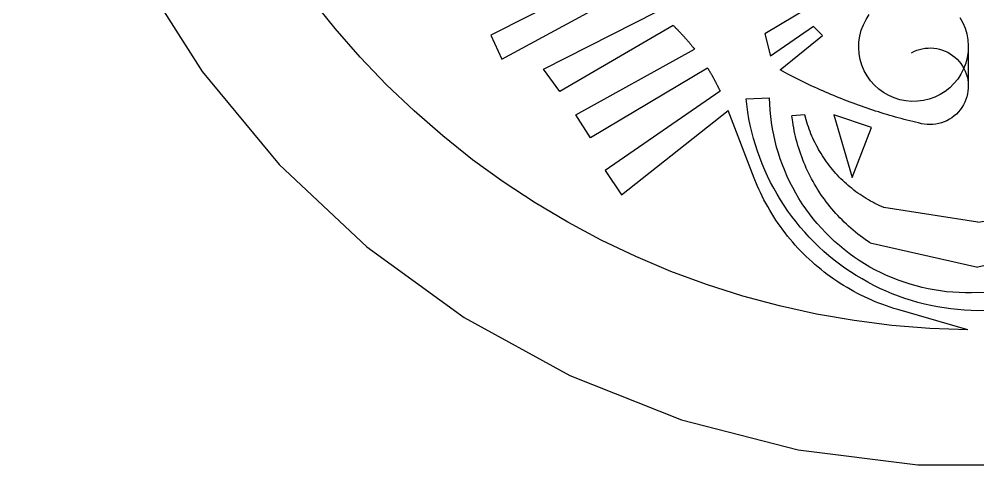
# Model space of a CAD drawing. Extents: x 12 to 362, y -365 to -15.
# Drawn here: x 11.7 to 186.7, y -364.7 to -283.3 of the extents above; entities that cross this region are included whole.
import ezdxf

# ---------------------------------------------------------------- set-up
doc = ezdxf.new("R2010")
doc.units = 0
doc.layers.get('0').update_dxf_attribs({"linetype": 'CONTINUOUS'})

msp = doc.modelspace()

# ---------------------------------------------------------------- linework, layer by layer
at = {"color": 0}
for p, q in [((119.514984, -275.193695), (97.754356, -286.222382)), ((99.766228, -290.551727), (123.074005, -277.952942)), ((160.86264, -278.133759), (147.793472, -285.94632)), ((107.390732, -292.40451), (128.139175, -281.882111)), ((131.066437, -284.43634), (110.362885, -296.512329)), ((156.660751, -284.623413), (148.818146, -290.045044)), ((158.313843, -286.276489), (156.660751, -284.623413)), ((97.754356, -286.222382), (99.755257, -290.557648)), ((147.793472, -285.94632), (148.820389, -290.054016)), ((150.584671, -292.538574), (158.313843, -286.276489)), ((184.927429, -288.305939), (184.927429, -295.536499)), ((113.299957, -300.749664), (134.968155, -288.781311)), ((137.338074, -292.196411), (115.992371, -304.956573)), ((110.373672, -296.506042), (107.390732, -292.40451)), ((139.611389, -296.409698), (118.639877, -310.90741)), ((144.382141, -297.798859), (148.671265, -297.633881)), ((115.992371, -304.956573), (113.299957, -300.749664)), ((121.615417, -315.370728), (141.072021, -299.945679)), ((145.848526, -312.294708), (141.072021, -299.945679)), ((155.095108, -300.767456), (152.744919, -300.924133)), ((167.283478, -303.075134), (160.370453, -300.770813)), ((160.370453, -300.770813), (163.727936, -312.186218)), ((163.727936, -312.186218), (167.283478, -303.075134)), ((118.639877, -310.90741), (121.615417, -315.370728)), ((186.664154, -320.364288), (169.509598, -317.688812)), ((186.664154, -320.364288), (203.81871, -317.688812)), ((167.002731, -324.112671), (186.664154, -328.552368)), ((206.325577, -324.112671), (186.664154, -328.552368)), ((184.824341, -339.986145), (172.043991, -336.290619))]:
    msp.add_line(p, q, dxfattribs=at)
for points in [[(23.973709, -125.575569), (17.182552, -146.476654), (13.064547, -168.064087), (11.684635, -189.997406), (13.064581, -211.930725), (17.182621, -233.518158), (23.973812, -254.41922), (33.331051, -274.304321), (45.10677, -292.859833), (59.115257, -309.793152), (75.13559, -324.837189), (92.915131, -337.754761), (112.173462, -348.342072), (132.606873, -356.43222), (153.893143, -361.897552), (175.696533, -364.651947), (197.673233, -364.651917)], [(184.824341, -339.986145), (177.884384, -339.744293), (170.962631, -339.186768), (164.073425, -338.314728), (157.231079, -337.129944), (150.449753, -335.634918), (143.743515, -333.832703), (137.126266, -331.727081), (130.61174, -329.322418), (124.21344, -326.623657), (117.944626, -323.636444), (111.818314, -320.366913), (105.847198, -316.82193), (100.043655, -313.008759), (94.419724, -308.935364), (88.987045, -304.610168), (83.756912, -300.042114), (78.740143, -295.240753), (73.947159, -290.215942), (69.387886, -284.978149), (65.071785, -279.538269)], [(183.403824, -283.000214), (183.92749, -283.947174), (184.345779, -284.94519), (184.653778, -285.982513), (184.84787, -287.047089), (184.925812, -288.126373), (184.886688, -289.207794), (184.730927, -290.278625), (184.460373, -291.326355), (184.078201, -292.338745), (183.588867, -293.303894), (182.998123, -294.21051), (182.312866, -295.048004), (181.541138, -295.806549), (180.691956, -296.477234), (179.775284, -297.052277), (178.801834, -297.524872), (177.78302, -297.889557), (176.730774, -298.141998), (175.65741, -298.279266), (174.5755, -298.299744), (173.497696, -298.203217), (172.436646, -297.990784), (171.40477, -297.664948), (170.414124, -297.229523), (169.476334, -296.689606), (168.602386, -296.051514), (167.80249, -295.322723), (167.086029, -294.51178), (166.46138, -293.628174), (165.935867, -292.68222), (165.51564, -291.685028), (165.205627, -290.648285), (165.009445, -289.584106), (164.929413, -288.504974), (164.966446, -287.423492), (165.120117, -286.352356), (165.388626, -285.304077), (165.768829, -284.290985), (166.256271, -283.32486), (166.845261, -282.417084)], [(131.066437, -284.43634), (131.148911, -284.5159), (131.231171, -284.595703), (131.313187, -284.675751), (131.394974, -284.756042), (131.476532, -284.836548), (131.557861, -284.917297), (131.638962, -284.99826), (131.719833, -285.079468), (131.800461, -285.160919), (131.880859, -285.242584), (131.961029, -285.324493), (132.040955, -285.406616), (132.120651, -285.488983), (132.200104, -285.571594), (132.279327, -285.654388), (132.358322, -285.737427), (132.437057, -285.820709), (132.515564, -285.904205), (132.593826, -285.987915), (132.67186, -286.071869), (132.749649, -286.156036), (132.827194, -286.240417), (132.904495, -286.325012), (132.981552, -286.409851), (133.058365, -286.494904), (133.134933, -286.58017), (133.211273, -286.665649), (133.287354, -286.751373), (133.36319, -286.837311), (133.438782, -286.923431), (133.514114, -287.009796), (133.589218, -287.096375), (133.664063, -287.183167), (133.738663, -287.270172), (133.813004, -287.357391), (133.8871, -287.444824), (133.960953, -287.53244), (134.034546, -287.6203), (134.107895, -287.708374), (134.180984, -287.796631), (134.253815, -287.885132), (134.326401, -287.973816), (134.398727, -288.062714), (134.47081, -288.151825), (134.542618, -288.241119), (134.614182, -288.330658), (134.685486, -288.42038), (134.756546, -288.510284), (134.827332, -288.600433), (134.96817, -288.781311)], [(174.540817, -289.410278), (175.015259, -289.171021), (175.5065, -288.968475), (176.011673, -288.803772), (176.527893, -288.677826), (177.052185, -288.591431), (177.581512, -288.545044), (178.112823, -288.538971), (178.643082, -288.573181), (179.169205, -288.647522), (179.688187, -288.761566), (180.197006, -288.914642), (180.692764, -289.105865), (181.172577, -289.334167), (181.633698, -289.598175), (182.073456, -289.896423), (182.489334, -290.227173), (182.878922, -290.588501), (183.239975, -290.978333), (183.570419, -291.39444), (183.868347, -291.834412), (184.13205, -292.295715), (184.360001, -292.775696), (184.550888, -293.271576), (184.703598, -293.780518), (184.817276, -294.299561), (184.891251, -294.825745), (184.925095, -295.356018), (184.918625, -295.887329), (184.871872, -296.416626), (184.78511, -296.940857), (184.658829, -297.45697), (184.493759, -297.962036), (184.290863, -298.453125), (184.051285, -298.927429), (183.776428, -299.382172), (183.46788, -299.814758), (183.127396, -300.222687), (182.756958, -300.603607), (182.358673, -300.955353), (181.934875, -301.275879), (181.487976, -301.563324), (181.020569, -301.81604), (180.535339, -302.032562), (180.03508, -302.21167), (179.522675, -302.352295), (179.001083, -302.453674), (178.473297, -302.515198), (177.942368, -302.536469), (177.411346, -302.517456), (176.361282, -302.359039)], [(137.338074, -292.196411), (137.387436, -292.276306), (137.43663, -292.356323), (137.485626, -292.436462), (137.534439, -292.516724), (137.583054, -292.597076), (137.631485, -292.677551), (137.679733, -292.758148), (137.727783, -292.838837), (137.77565, -292.919678), (137.823334, -293.00058), (137.870819, -293.081635), (137.918106, -293.162781), (137.96521, -293.244049), (138.012131, -293.325409), (138.058853, -293.406891), (138.105377, -293.488495), (138.151718, -293.57019), (138.197861, -293.652008), (138.24382, -293.733917), (138.289581, -293.815948), (138.335144, -293.898071), (138.380524, -293.980316), (138.425705, -294.062683), (138.470688, -294.145111), (138.515488, -294.227692), (138.560089, -294.310333), (138.604492, -294.393097), (138.648712, -294.475983), (138.692719, -294.55896), (138.736542, -294.642029), (138.780182, -294.72522), (138.823608, -294.808502), (138.866852, -294.891876), (138.909882, -294.975372), (138.952728, -295.05896), (138.995377, -295.142639), (139.037827, -295.22641), (139.080078, -295.310303), (139.122147, -295.394287), (139.164001, -295.478394), (139.205658, -295.562561), (139.247131, -295.646851), (139.288391, -295.731201), (139.329468, -295.815704), (139.370331, -295.900269), (139.411011, -295.984924), (139.451477, -296.069672), (139.49176, -296.154541), (139.53183, -296.239471), (139.611374, -296.409668)], [(176.361298, -302.359039), (175.832779, -302.236206), (175.304947, -302.110504), (174.777817, -301.981964), (174.251373, -301.850525), (173.725662, -301.716278), (173.200684, -301.579132), (172.676453, -301.439178), (172.152985, -301.296356), (171.63031, -301.150696), (171.108429, -301.002228), (170.587357, -300.850922), (170.067123, -300.696777), (169.547729, -300.539825), (169.02919, -300.380035), (168.511536, -300.217468), (167.994766, -300.052063), (167.478897, -299.883881), (166.963959, -299.712891), (166.449936, -299.539093), (165.93689, -299.362518), (165.424789, -299.183167), (164.913681, -299.001038), (164.403564, -298.816162), (163.894455, -298.62851), (163.386368, -298.43808), (162.879333, -298.244904), (162.373352, -298.048981), (161.868439, -297.850311), (161.364609, -297.648895), (160.861877, -297.444763), (160.36026, -297.237915), (159.859787, -297.028351), (159.360443, -296.81604), (158.862259, -296.601044), (158.36525, -296.383362), (157.869431, -296.162964), (157.374817, -295.939911), (156.881439, -295.714142), (156.389267, -295.485718), (155.898346, -295.254639), (155.408691, -295.020874), (154.920319, -294.784454), (154.433228, -294.54541), (153.947433, -294.303711), (153.462967, -294.059387), (152.979828, -293.812408), (152.498047, -293.562836), (152.017609, -293.310669), (151.538559, -293.055878), (150.584686, -292.538544)], [(186.664169, -336.505005), (185.433395, -336.476471), (184.203934, -336.412628), (182.976822, -336.313477), (181.753067, -336.179138), (180.533661, -336.009705), (179.319641, -335.805328), (178.111984, -335.566162), (176.911697, -335.292419), (175.719757, -334.984314), (174.53717, -334.64209), (173.364899, -334.266052), (172.203903, -333.856506), (171.055145, -333.413757), (169.919586, -332.938232), (168.798157, -332.430267), (167.691757, -331.89032), (166.601334, -331.318817), (165.527771, -330.716217), (164.47197, -330.083038), (163.434784, -329.4198), (162.417068, -328.727051), (161.419678, -328.005341), (160.443405, -327.25531), (159.48909, -326.477539), (158.55751, -325.672668), (157.649429, -324.84137), (156.765594, -323.984375), (155.906754, -323.102295), (155.073578, -322.195953), (154.266785, -321.266052), (153.48703, -320.313354), (152.73497, -319.338654), (152.0112, -318.342743), (151.316345, -317.326477), (150.650955, -316.290649), (150.015594, -315.236176), (149.410767, -314.163849), (148.837006, -313.074615), (148.294754, -311.96936), (147.78447, -310.848969), (147.30658, -309.714386), (146.861465, -308.566559), (146.449509, -307.406403), (146.07103, -306.234924), (145.726364, -305.05304), (145.415771, -303.861725), (145.139542, -302.662018), (144.897873, -301.454834), (144.690964, -300.241241), (144.382141, -297.798859)], [(186.664154, -333.196228), (185.525848, -333.236511), (184.386841, -333.240936), (183.24826, -333.209473), (182.111237, -333.142151), (180.976898, -333.039063), (179.846375, -332.900238), (178.720779, -332.725922), (177.601242, -332.516174), (176.488861, -332.271301), (175.38475, -331.991486), (174.290009, -331.677032), (173.205704, -331.328247), (172.132935, -330.945465), (171.072754, -330.529083), (170.02623, -330.079498), (168.99437, -329.597168), (167.978226, -329.08255), (166.978806, -328.536194), (165.997086, -327.958618), (165.034058, -327.350403), (164.090668, -326.712158), (163.167862, -326.044495), (162.266541, -325.348114), (161.387604, -324.623657), (160.531921, -323.871857), (159.700363, -323.093506), (158.893738, -322.289337), (158.112839, -321.460144), (157.358459, -320.60675), (156.631332, -319.730011), (155.93219, -318.830811), (155.261734, -317.910034), (154.620605, -316.968597), (154.009476, -316.007416), (153.428909, -315.027466), (152.879517, -314.029694), (152.361832, -313.015137), (151.876373, -311.984741), (151.423599, -310.939606), (151.003998, -309.880676), (150.61795, -308.809082), (150.265869, -307.725861), (149.948074, -306.63208), (149.664917, -305.528809), (149.416641, -304.417175), (149.203522, -303.298279), (149.025742, -302.173218), (148.883514, -301.043121), (148.776947, -299.909119), (148.671249, -297.63385)], [(167.002731, -324.11264), (166.544037, -323.806702), (166.090683, -323.49292), (165.642822, -323.171356), (165.200577, -322.842102), (164.764069, -322.50528), (164.333435, -322.16095), (163.908813, -321.809265), (163.490326, -321.450317), (163.078079, -321.084198), (162.672226, -320.710999), (162.272858, -320.330872), (161.880112, -319.943909), (161.494095, -319.550232), (161.114929, -319.149933), (160.742737, -318.743195), (160.377609, -318.330048), (160.019653, -317.910706), (159.669006, -317.485229), (159.325729, -317.053772), (158.98996, -316.616455), (158.661789, -316.173401), (158.341293, -315.724762), (158.028595, -315.27066), (157.723785, -314.811218), (157.426941, -314.346588), (157.138153, -313.876923), (156.857513, -313.402344), (156.585098, -312.922974), (156.320999, -312.438995), (156.065277, -311.950531), (155.818039, -311.457733), (155.57933, -310.960724), (155.349228, -310.459686), (155.127808, -309.954742), (154.915115, -309.446075), (154.711258, -308.933777), (154.516251, -308.41806), (154.33017, -307.899078), (154.153076, -307.376923), (153.985016, -306.851807), (153.826035, -306.323883), (153.676193, -305.793274), (153.535522, -305.260162), (153.404068, -304.724731), (153.281876, -304.187073), (153.168976, -303.6474), (153.065399, -303.105865), (152.971176, -302.562622), (152.886353, -302.017853), (152.744919, -300.924133)], [(169.509598, -317.688812), (169.095428, -317.50824), (168.684601, -317.32016), (168.277267, -317.124634), (167.87355, -316.921753), (167.473587, -316.711578), (167.077499, -316.494171), (166.685425, -316.269623), (166.297501, -316.037964), (165.913834, -315.799316), (165.534576, -315.553741), (165.159851, -315.3013), (164.789749, -315.042114), (164.424438, -314.776245), (164.063995, -314.503784), (163.708572, -314.224823), (163.358276, -313.939453), (163.013214, -313.647766), (162.673508, -313.349854), (162.339264, -313.045837), (162.010605, -312.735809), (161.687622, -312.41983), (161.370438, -312.098053), (161.059143, -311.770569), (160.753845, -311.4375), (160.454651, -311.098907), (160.161652, -310.754974), (159.874954, -310.405762), (159.59465, -310.051392), (159.320816, -309.691986), (159.053558, -309.327698), (158.792969, -308.958588), (158.539108, -308.584808), (158.292099, -308.206482), (158.051987, -307.82373), (157.818863, -307.436676), (157.592819, -307.045471), (157.373901, -306.650208), (157.162216, -306.251068), (156.957794, -305.848114), (156.760742, -305.441528), (156.571106, -305.031433), (156.388931, -304.61795), (156.21431, -304.201233), (156.047287, -303.781403), (155.887909, -303.358612), (155.736237, -302.933014), (155.592331, -302.5047), (155.456207, -302.073883), (155.327942, -301.640625), (155.095108, -300.767456)], [(172.043976, -336.290619), (171.352463, -336.083893), (170.664795, -335.864716), (169.981186, -335.633179), (169.301865, -335.389313), (168.627075, -335.13327), (167.956985, -334.865051), (167.29187, -334.584808), (166.631912, -334.292603), (165.977325, -333.988556), (165.328339, -333.672729), (164.68515, -333.345276), (164.047989, -333.006226), (163.417053, -332.655762), (162.792526, -332.293976), (162.174637, -331.920959), (161.563568, -331.536865), (160.959549, -331.141815), (160.362747, -330.735931), (159.773361, -330.319336), (159.191589, -329.892151), (158.617615, -329.45459), (158.051636, -329.006714), (157.493835, -328.548706), (156.944382, -328.080688), (156.403458, -327.602844), (155.871246, -327.115326), (155.347916, -326.618286), (154.833649, -326.111877), (154.328598, -325.596283), (153.832932, -325.071655), (153.346817, -324.538147), (152.870392, -323.996002), (152.403839, -323.445313), (151.947296, -322.886292), (151.500916, -322.319153), (151.064835, -321.744019), (150.639206, -321.161133), (150.224167, -320.570648), (149.819839, -319.972778), (149.426376, -319.367737), (149.043884, -318.755646), (148.672501, -318.13678), (148.312347, -317.511322), (147.963547, -316.879456), (147.62619, -316.241394), (147.3004, -315.597351), (146.986298, -314.94754), (146.68396, -314.292175), (146.393494, -313.631439), (145.848526, -312.294708)], [(188.941452, -333.240936), (186.664154, -333.196228)], [(189.124405, -336.412628), (186.664139, -336.505005)]]:
    msp.add_lwpolyline(points, dxfattribs=at)

doc.saveas('drawing.dxf')
